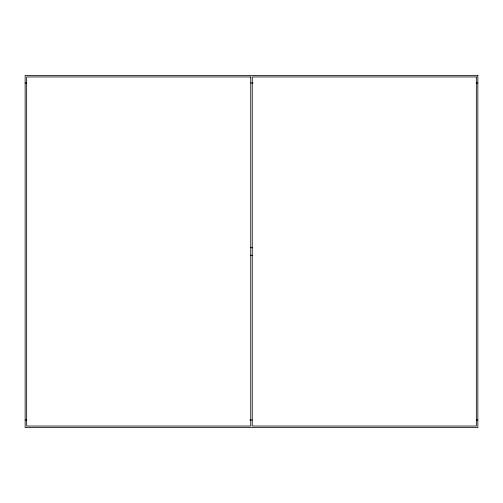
<?xml version="1.0" encoding="UTF-8"?>
<svg xmlns="http://www.w3.org/2000/svg" width="503" height="503" viewBox="0 0 503 503"><rect width="100%" height="100%" fill="white"/><g stroke="black" fill="none" stroke-linecap="round" stroke-linejoin="round"><path stroke-width="0.75" d="M25.15 82.995L26.722 82.995M250.714 82.995L253.072 82.995M476.278 82.995L477.85 82.995M250.324 247.728L252.676 247.728M250.324 255.273L252.676 255.273M25.15 420.005L26.722 420.005M249.928 420.005L252.286 420.005M476.278 420.005L477.85 420.005M477.85 75.45L25.15 75.45L25.15 427.55L477.85 427.55L477.85 75.45M250.746 76.959L26.659 76.959L26.659 426.041L250.746 426.041L250.746 76.959M476.341 76.959L252.255 76.959L252.255 426.041L476.341 426.041L476.341 76.959"/></g></svg>
